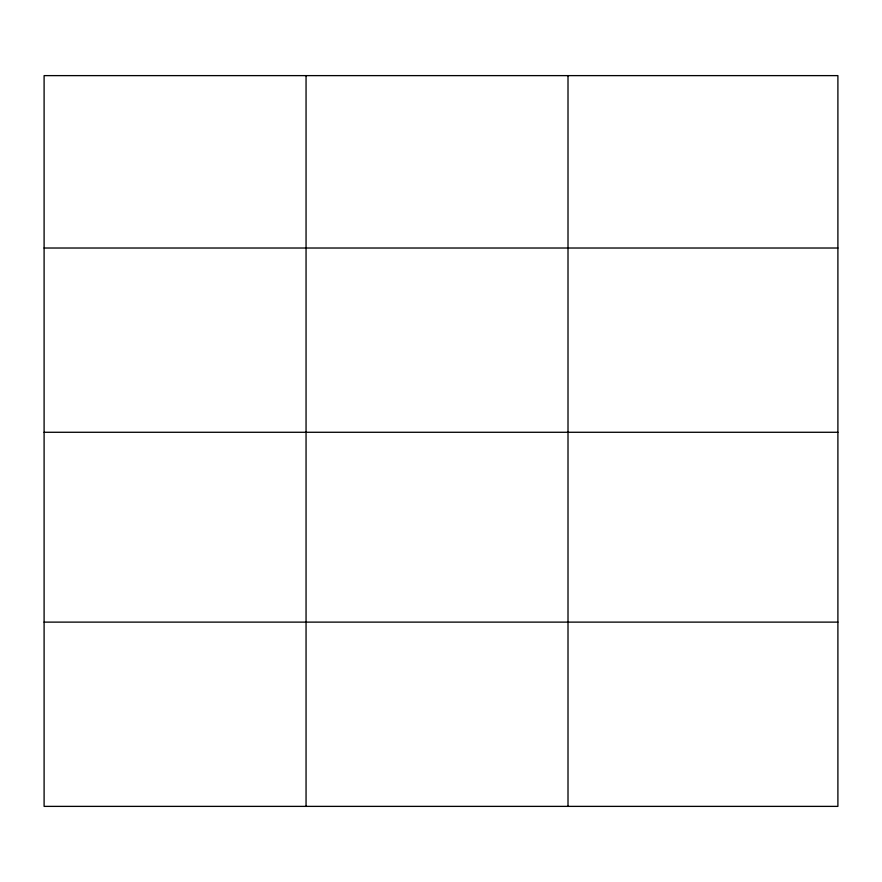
<?xml version="1.0" encoding="UTF-8"?>
<svg xmlns="http://www.w3.org/2000/svg" width="882" height="882" viewBox="0 0 882 882"><rect width="100%" height="100%" fill="white"/><g stroke="black" fill="none" stroke-linecap="round" stroke-linejoin="round"><path stroke-width="1.32" d="M837.9 432.279L837.9 75.62L44.1 75.62L44.1 806.38L837.9 806.38L837.9 432.279L44.1 432.279M44.1 248.018L837.9 248.018M44.1 622.119L837.9 622.119M568.008 75.62L568.008 806.38M306.054 75.62L306.054 806.38"/></g></svg>
